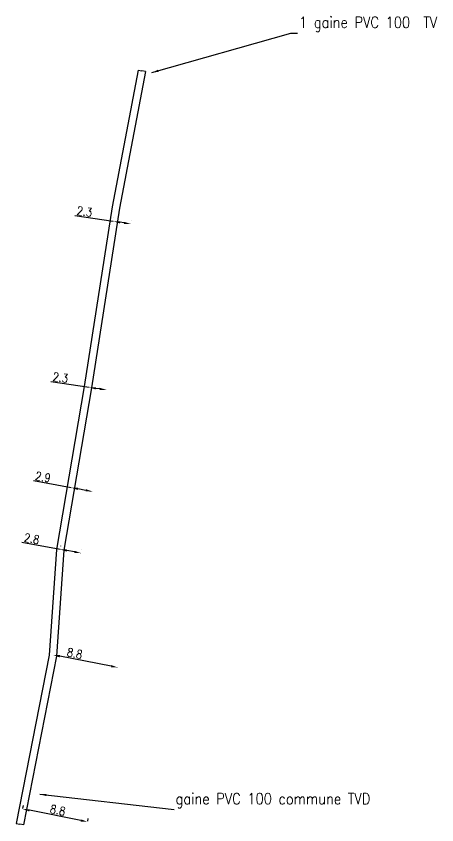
# Model space of a CAD drawing. Header units: millimetres. Extents: x 185116 to 185972, y 126995 to 127892.
# Drawn here: x 185116.5 to 185172.5, y 127000 to 127107.8 of the extents above; entities that cross this region are included whole.
import ezdxf

# ---------------------------------------------------------------- set-up
doc = ezdxf.new("R2010")
doc.units = ezdxf.units.MM
doc.header["$PDMODE"] = 34
doc.layers.get('Defpoints').update_dxf_attribs({"linetype": 'CONTINUOUS'})
doc.layers.add('E_100', color=3, linetype='CONTINUOUS')
doc.layers.add('E_400', color=7, linetype='CONTINUOUS')
doc.styles.get("Standard").update_dxf_attribs({"font": 'romans.shx', "width": 0.85})
doc.dimstyles.get("Standard").update_dxf_attribs({"dimtxt": 1.5, "dimasz": 1.2, "dimexe": 0.625, "dimexo": 0.625, "dimgap": 0.25, "dimtad": 1, "dimdec": 1, "dimzin": 0, "dimdsep": 46, "dimtxsty": 'Standard', "dimcen": -0.5, "dimadec": 0, "dimazin": 0, "dimtfac": 1, "dimtdec": 1, "dimtmove": 0, "dimatfit": 3, "dimfxl": 0, "dimtolj": 1, "dimtzin": 0, "dimarcsym": 0})

# ---------------------------------------------------------------- blocks, each defined once
blk = doc.blocks.new('*D7')
at = {"layer": 'Defpoints', "color": 0, "linetype": 'Continuous', "transparency": 16777216}
for p in [(185117.36, 127002.07), (185117.28, 127001.7), (185125.92, 127000)]:
    blk.add_point(p, dxfattribs=at)
at = {"layer": 'E_100', "color": 0, "linetype": 'Continuous', "lineweight": -2, "transparency": 16777216}
for p, q in [((185117.37, 127002.16), (185117.45, 127002.53)), ((185125.11, 127000.54), (185118.24, 127001.9)), ((185126.01, 127000.46), (185126.08, 127000.83))]:
    blk.add_line(p, q, dxfattribs=at)
at = {"layer": 'E_100', "color": 0, "linetype": 'Continuous', "transparency": 16777216}
for points in [[(185118.27, 127002.04), (185118.21, 127001.75), (185117.36, 127002.07)], [(185125.14, 127000.69), (185125.08, 127000.4), (185125.99, 127000.37)]]:
    blk.add_solid(points, dxfattribs=at)
at = {"layer": 'E_100', "color": 0, "linetype": 'Continuous', "transparency": 16777216, "insert": (185122.02, 127001.92), "char_height": 1.125, "attachment_point": 5, "rotation": 348.866}
blk.add_mtext('\\A1;8.8', dxfattribs=at)
blk = doc.blocks.new('*D8')
at = {"layer": 'Defpoints', "color": 0, "linetype": 'Continuous', "transparency": 16777216}
for p in [(185121.4, 127022.62), (185121.4, 127022.62), (185130.04, 127020.94)]:
    blk.add_point(p, dxfattribs=at)
at = {"layer": 'E_100', "color": 0, "linetype": 'Continuous', "lineweight": -2, "transparency": 16777216}
blk.add_line((185129.15, 127021.11), (185122.28, 127022.45), dxfattribs=at)
at = {"layer": 'E_100', "color": 0, "linetype": 'Continuous', "transparency": 16777216}
for points in [[(185122.31, 127022.6), (185122.25, 127022.3), (185121.4, 127022.62)], [(185129.18, 127021.26), (185129.13, 127020.97), (185130.04, 127020.94)]]:
    blk.add_solid(points, dxfattribs=at)
at = {"layer": 'E_100', "color": 0, "linetype": 'Continuous', "transparency": 16777216, "insert": (185124.28, 127022.83), "char_height": 1.125, "attachment_point": 5, "rotation": 348.9952}
blk.add_mtext('\\A1;8.8', dxfattribs=at)
blk = doc.blocks.new('*D9')
at = {"layer": 'Defpoints', "color": 0, "linetype": 'Continuous', "transparency": 16777216}
for p in [(185129.42, 127080.44), (185129.42, 127080.44), (185131.74, 127080.1)]:
    blk.add_point(p, dxfattribs=at)
at = {"layer": 'E_100', "color": 0, "linetype": 'Continuous', "lineweight": -2, "transparency": 16777216}
for p, q in [((185129.42, 127080.44), (185124.3, 127081.18)), ((185129.49, 127080.9), (185129.49, 127080.9)), ((185130.84, 127080.23), (185130.32, 127080.31)), ((185131.8, 127080.57), (185131.8, 127080.57))]:
    blk.add_line(p, q, dxfattribs=at)
at = {"layer": 'E_100', "color": 0, "linetype": 'Continuous', "transparency": 16777216}
for points in [[(185130.34, 127080.46), (185130.29, 127080.16), (185129.42, 127080.44)], [(185130.87, 127080.38), (185130.82, 127080.08), (185131.74, 127080.1)]]:
    blk.add_solid(points, dxfattribs=at)
at = {"layer": 'E_100', "color": 0, "linetype": 'Continuous', "transparency": 16777216, "insert": (185125.59, 127081.75), "char_height": 1.125, "attachment_point": 5, "rotation": 351.7501}
blk.add_mtext('\\A1;2.3', dxfattribs=at)
blk = doc.blocks.new('*D10')
at = {"layer": 'Defpoints', "color": 0, "linetype": 'Continuous', "transparency": 16777216}
for p in [(185123.82, 127044.92), (185123.82, 127044.92), (185126.64, 127044.41)]:
    blk.add_point(p, dxfattribs=at)
at = {"layer": 'E_100', "color": 0, "linetype": 'Continuous', "lineweight": -2, "transparency": 16777216}
for p, q in [((185123.82, 127044.92), (185118.77, 127045.82)), ((185125.76, 127044.57), (185124.7, 127044.76))]:
    blk.add_line(p, q, dxfattribs=at)
at = {"layer": 'E_100', "color": 0, "linetype": 'Continuous', "transparency": 16777216}
for points in [[(185124.73, 127044.91), (185124.67, 127044.61), (185123.82, 127044.92)], [(185125.79, 127044.72), (185125.73, 127044.42), (185126.64, 127044.41)]]:
    blk.add_solid(points, dxfattribs=at)
at = {"layer": 'E_100', "color": 0, "linetype": 'Continuous', "transparency": 16777216, "insert": (185120.05, 127046.35), "char_height": 1.125, "attachment_point": 5, "rotation": 349.8299}
blk.add_mtext('\\A1;2.9', dxfattribs=at)
blk = doc.blocks.new('*D11')
at = {"layer": 'Defpoints', "color": 0, "linetype": 'Continuous', "transparency": 16777216}
for p in [(185126.21, 127058.3), (185126.21, 127058.3), (185128.49, 127057.97)]:
    blk.add_point(p, dxfattribs=at)
at = {"layer": 'E_100', "color": 0, "linetype": 'Continuous', "lineweight": -2, "transparency": 16777216}
for p, q in [((185126.21, 127058.3), (185121.09, 127059.04)), ((185127.6, 127058.1), (185127.11, 127058.17))]:
    blk.add_line(p, q, dxfattribs=at)
at = {"layer": 'E_100', "color": 0, "linetype": 'Continuous', "transparency": 16777216}
for points in [[(185127.13, 127058.32), (185127.08, 127058.02), (185126.21, 127058.3)], [(185127.62, 127058.25), (185127.58, 127057.95), (185128.49, 127057.97)]]:
    blk.add_solid(points, dxfattribs=at)
at = {"layer": 'E_100', "color": 0, "linetype": 'Continuous', "transparency": 16777216, "insert": (185122.38, 127059.61), "char_height": 1.125, "attachment_point": 5, "rotation": 351.7501}
blk.add_mtext('\\A1;2.3', dxfattribs=at)
blk = doc.blocks.new('*D12')
at = {"layer": 'Defpoints', "color": 0, "linetype": 'Continuous', "transparency": 16777216}
for p in [(185122.34, 127036.69), (185122.34, 127036.68), (185125.14, 127036.18)]:
    blk.add_point(p, dxfattribs=at)
at = {"layer": 'E_100', "color": 0, "linetype": 'Continuous', "lineweight": -2, "transparency": 16777216}
for p, q in [((185122.34, 127036.69), (185117.25, 127037.61)), ((185122.42, 127037.14), (185122.42, 127037.15)), ((185124.26, 127036.35), (185123.23, 127036.53)), ((185125.22, 127036.64), (185125.22, 127036.65))]:
    blk.add_line(p, q, dxfattribs=at)
at = {"layer": 'E_100', "color": 0, "linetype": 'Continuous', "transparency": 16777216}
for points in [[(185123.25, 127036.68), (185123.2, 127036.39), (185122.34, 127036.69)], [(185124.28, 127036.5), (185124.23, 127036.2), (185125.14, 127036.19)]]:
    blk.add_solid(points, dxfattribs=at)
at = {"layer": 'E_100', "color": 0, "linetype": 'Continuous', "transparency": 16777216, "insert": (185118.55, 127038.13), "char_height": 1.125, "attachment_point": 5, "rotation": 349.8299}
blk.add_mtext('\\A1;2.8', dxfattribs=at)

msp = doc.modelspace()

# ---------------------------------------------------------------- linework, layer by layer
at = {"layer": 'E_400', "color": 7, "linetype": 'CONTINUOUS'}
for p, q in [((185132.73, 127100.61), (185129.27, 127082.38)), ((185133.72, 127100.43), (185130.25, 127082.21)), ((185132.73, 127100.61), (185133.23, 127100.52)), ((185133.72, 127100.43), (185133.23, 127100.52)), ((185129.27, 127082.38), (185125.54, 127058.41)), ((185130.25, 127082.21), (185126.53, 127058.25)), ((185125.54, 127058.41), (185121.84, 127036.7)), ((185126.53, 127058.25), (185122.83, 127036.58)), ((185121.84, 127036.7), (185120.88, 127022.58)), ((185122.83, 127036.58), (185121.87, 127022.45)), ((185120.88, 127022.58), (185116.48, 127000.16)), ((185121.87, 127022.45), (185117.46, 126999.97)), ((185116.48, 127000.16), (185116.97, 127000.06)), ((185117.46, 126999.97), (185116.97, 127000.06))]:
    msp.add_line(p, q, dxfattribs=at)

# ---------------------------------------------------------------- texts
at = {"layer": 'E_400', "char_height": 1.5, "attachment_point": 4}
for s, insert in [('\\A1;1 gaine PVC 100  TV', (185154.18, 127106.73)), ('\\A1;gaine PVC 100 commune TVD', (185137.72, 127003.2))]:
    msp.add_mtext(s, dxfattribs=dict(at, insert=insert))

# ---------------------------------------------------------------- dimensions: what is measured, and where the dimension line sits
at = {"layer": 'E_100', "linetype": 'Continuous'}
for base, p1, p2, angle, picture, middle in [((185129.42, 127080.44), (185131.74, 127080.1), (185129.42, 127080.44), 171.7501, '*D9', (185125.48, 127081.01)), ((185126.21, 127058.3), (185128.49, 127057.97), (185126.21, 127058.3), 171.7501, '*D11', (185122.27, 127058.87)), ((185123.82, 127044.92), (185126.64, 127044.41), (185123.82, 127044.92), 169.8299, '*D10', (185119.92, 127045.62)), ((185122.34, 127036.69), (185125.14, 127036.18), (185122.34, 127036.68), 169.8299, '*D12', (185118.42, 127037.4)), ((185121.4, 127022.62), (185130.04, 127020.94), (185121.4, 127022.62), 168.9952, '*D8', (185124.13, 127022.09)), ((185117.36, 127002.07), (185125.92, 127000), (185117.28, 127001.7), 168.866, '*D7', (185121.87, 127001.18))]:
    dim = msp.add_linear_dim(base=base, p1=p1, p2=p2, angle=angle, dimstyle='Standard', override={"dimscale": 0.75}, dxfattribs=at)
    dim.commit()
    dim.dimension.update_dxf_attribs({"geometry": picture, "text_midpoint": middle, "dimtype": 161})

# ---------------------------------------------------------------- leaders
at = {"layer": 'E_400', "linetype": 'Continuous'}
for points in [[(185134.55, 127100.27), (185153.09, 127105.54), (185153.99, 127105.54)], [(185119.61, 127004.05), (185137.53, 127002.01)]]:
    msp.add_leader(points, dimstyle='Standard', override={"dimscale": 0.75}, dxfattribs=at)

doc.saveas('drawing.dxf')
